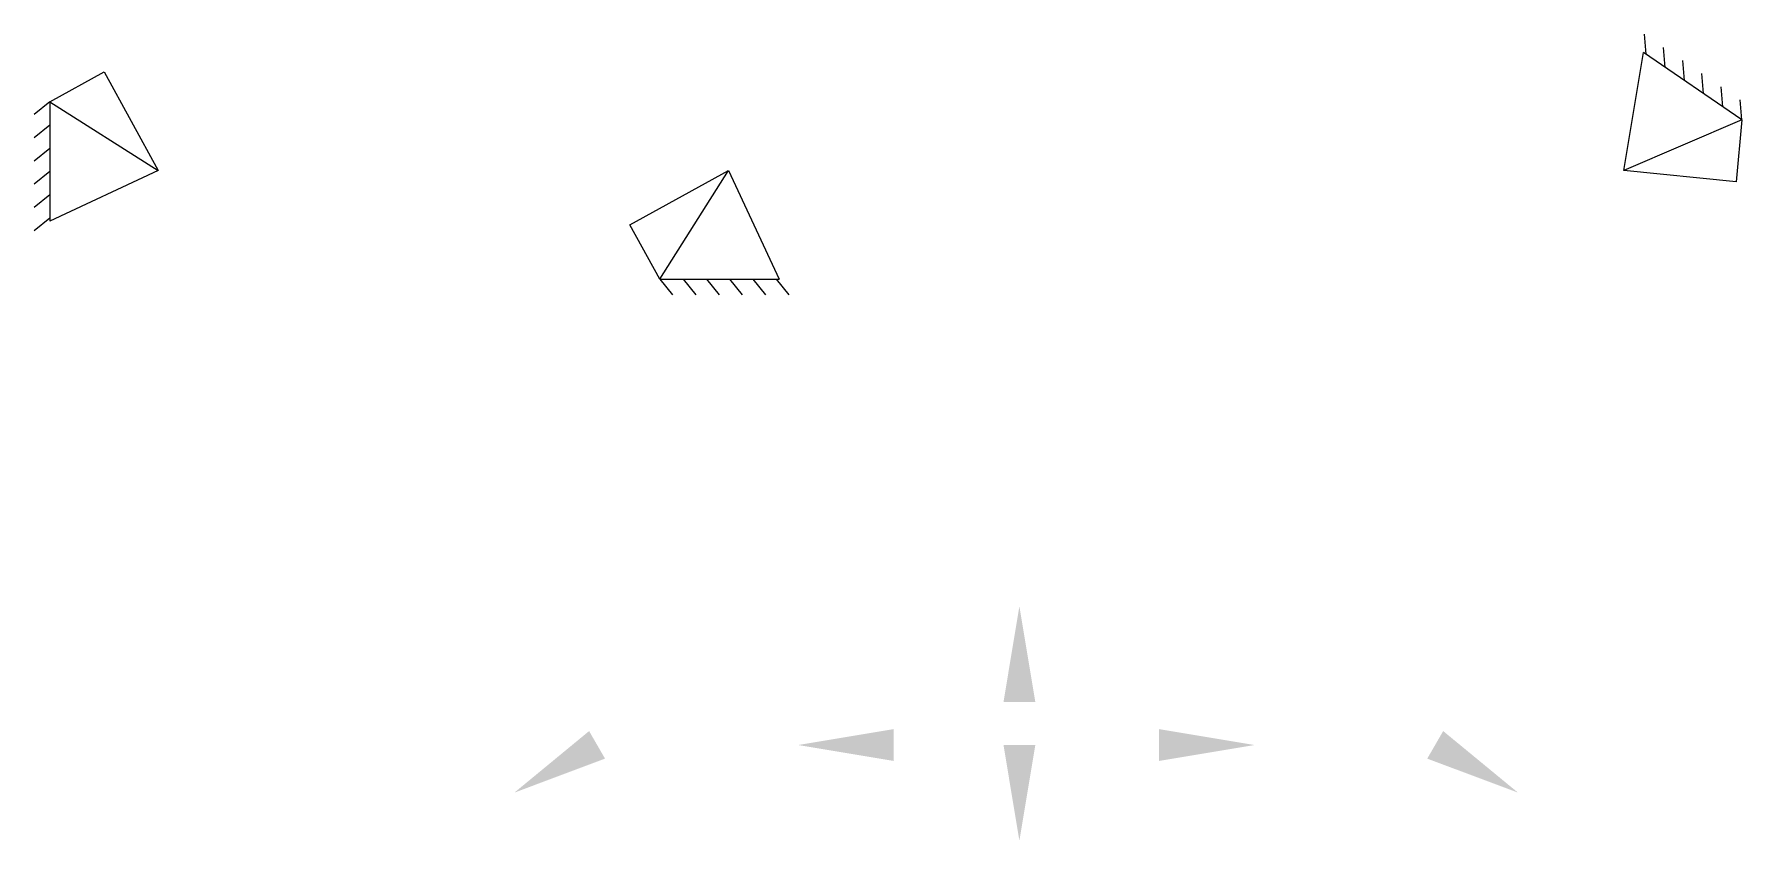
# Model space of a CAD drawing. Header units: inches. Extents: x -1038 to 587, y -1 to 567.
# Drawn here: x -99.71 to -71.79, y 37.54 to 50.65 of the extents above; entities that cross this region are included whole.
import ezdxf

# ---------------------------------------------------------------- set-up
doc = ezdxf.new("R2010")
doc.units = ezdxf.units.IN
doc.header["$MEASUREMENT"] = 0

# ---------------------------------------------------------------- blocks, each defined once
blk = doc.blocks.new('*U1')
blk.add_line((0, 0), (0.206, -0.252))
blk = doc.blocks.new('*U2')
at = {"color": 0, "linetype": 'ByBlock', "lineweight": -2, "transparency": 16777216, "rotation": 270}
for p in [(-99.461, 49.547), (-99.461, 49.169), (-99.461, 48.792), (-99.461, 48.414), (-99.461, 48.036), (-99.461, 47.658)]:
    blk.add_blockref('*U1', p, dxfattribs=at)
blk = doc.blocks.new('*U3')
blk.add_line((0, 0), (0.206, -0.252))
blk = doc.blocks.new('*U4')
at = {"color": 0, "linetype": 'ByBlock', "lineweight": -2, "transparency": 16777216, "rotation": 270}
for p in [(86.807, 102.568), (86.807, 102.19), (86.807, 101.812), (86.807, 101.435), (86.807, 101.057), (86.807, 100.679)]:
    blk.add_blockref('*U3', p, dxfattribs=at)
blk = doc.blocks.new('*U5')
blk.add_line((0, 0), (0.206, -0.252))
blk = doc.blocks.new('*U6')
at = {"color": 0, "linetype": 'ByBlock', "lineweight": -2, "transparency": 16777216, "rotation": 270}
for p in [(101.376, 102.568), (101.376, 102.19), (101.376, 101.812), (101.376, 101.435), (101.376, 101.057), (101.376, 100.679)]:
    blk.add_blockref('*U5', p, dxfattribs=at)

msp = doc.modelspace()

# ---------------------------------------------------------------- linework, layer by layer
for p, q in [((-73.848, 48.43), (-73.53, 50.351)), ((-71.929, 49.255), (-73.53, 50.351)), ((-99.461, 49.547), (-98.578, 50.037)), ((-98.578, 50.037), (-97.696, 48.43)), ((-99.461, 49.547), (-99.461, 47.607)), ((-99.461, 49.547), (-97.696, 48.43)), ((-71.929, 49.255), (-73.848, 48.43)), ((-71.929, 49.255), (-72.023, 48.25)), ((-97.696, 48.43), (-99.461, 47.607)), ((-90.023, 47.548), (-88.417, 48.43)), ((-89.533, 46.665), (-88.417, 48.43)), ((-88.417, 48.43), (-87.594, 46.665)), ((-72.023, 48.25), (-73.848, 48.43)), ((-89.533, 46.665), (-90.023, 47.548)), ((-89.533, 46.665), (-87.594, 46.665))]:
    msp.add_line(p, q)
for points in [[(-83.944, 39.792), (-83.685, 41.347), (-83.426, 39.792)], [(-90.686, 39.319), (-91.902, 38.318), (-90.427, 38.871)], [(-85.73, 38.833), (-87.284, 39.092), (-85.73, 39.351)], [(-81.416, 39.351), (-79.862, 39.092), (-81.416, 38.833)], [(-76.79, 39.319), (-75.573, 38.318), (-77.049, 38.871)], [(-83.426, 39.092), (-83.685, 37.537), (-83.944, 39.092)]]:
    msp.add_solid(points)

# ---------------------------------------------------------------- block references
for name, p, rotation in [('*U6', (-99.294, 190.848), 235.6035911981003), ('*U4', (13.034, -40.142), 90)]:
    msp.add_blockref(name, p, dxfattribs=dict(rotation=rotation))
msp.add_blockref('*U2', (0, 0))

doc.saveas('drawing.dxf')
